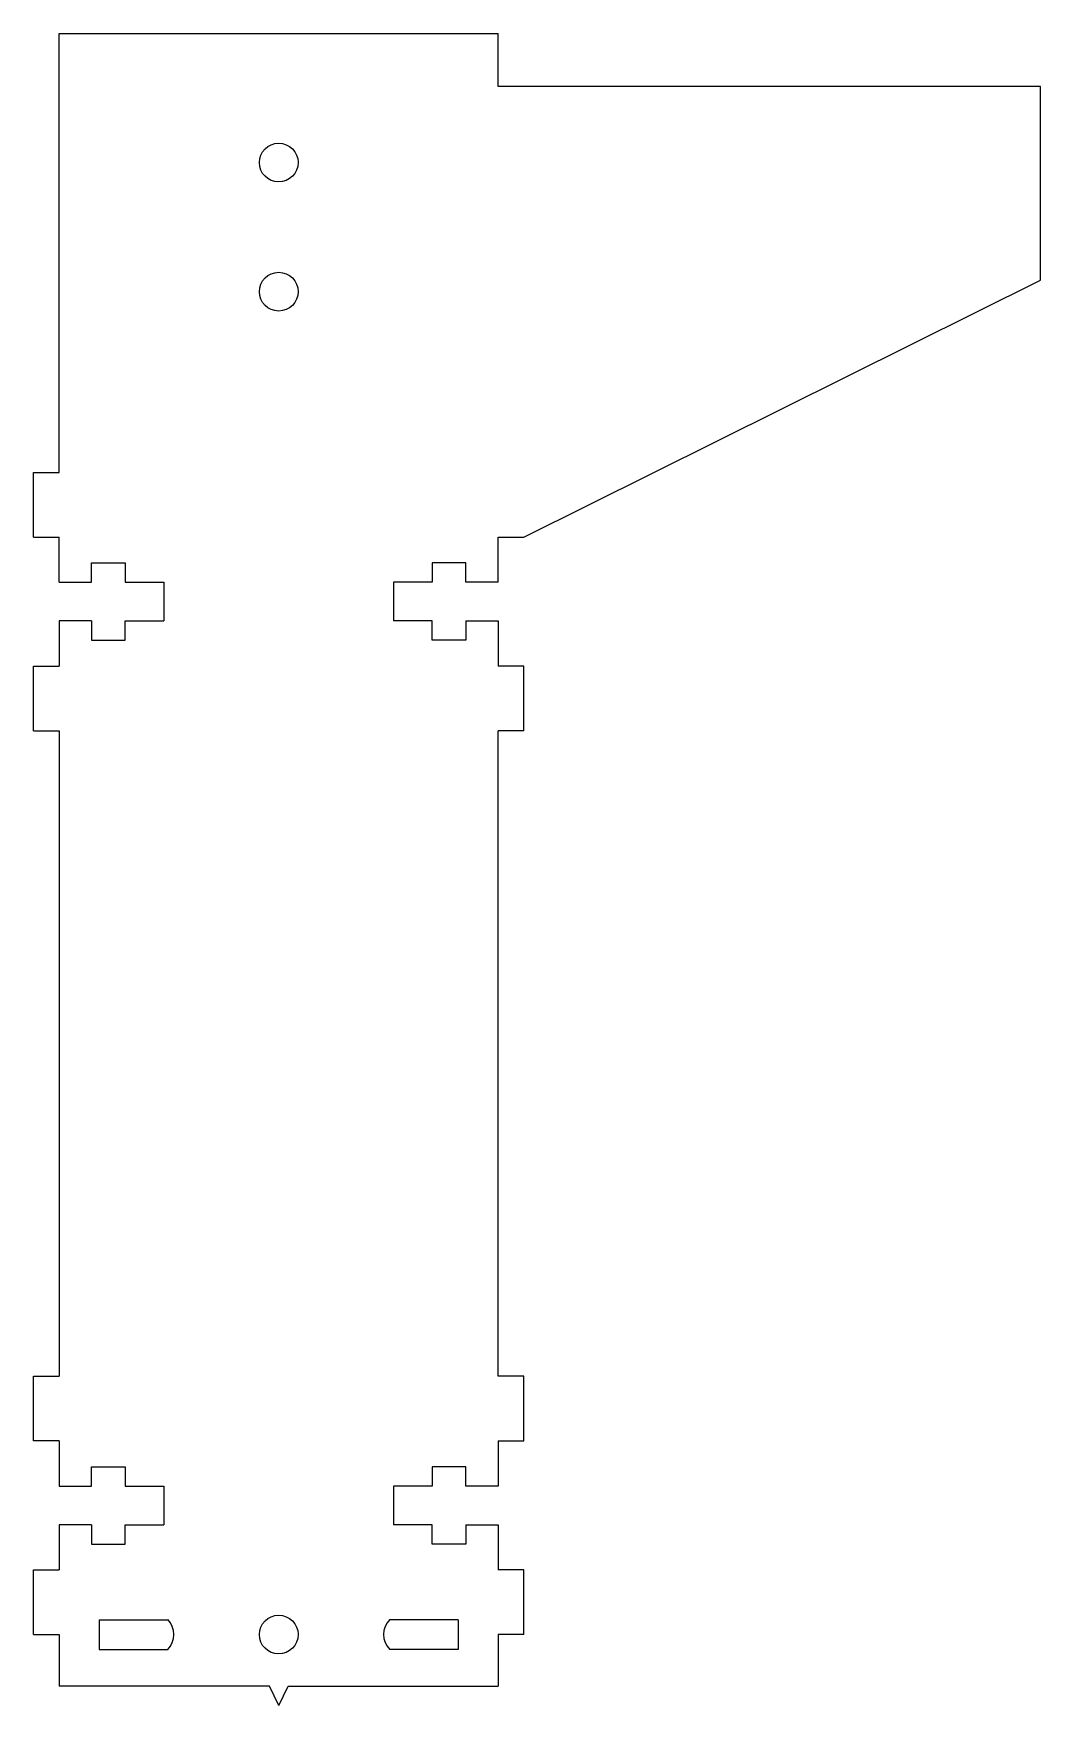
# Model space of a CAD drawing. Header units: millimetres. Extents: x -19 to 59, y -110 to 20.
import ezdxf

# ---------------------------------------------------------------- set-up
doc = ezdxf.new("R2010")
doc.units = ezdxf.units.MM

msp = doc.modelspace()

# ---------------------------------------------------------------- linework, layer by layer
at = {"color": 7, "linetype": 'Continuous', "lineweight": 25}
for p, q in [((-16.99, -14), (-16.99, 20)), ((-16.99, 20), (16.99, 20)), ((16.99, 15.9), (16.99, 20)), ((58.99, 15.9), (16.99, 15.9)), ((58.99, 0.9), (58.99, 15.9)), ((18.99, -19), (58.99, 0.9)), ((-18.99, -19), (-18.99, -14)), ((-18.99, -14), (-16.99, -14)), ((-18.99, -19), (-16.99, -19)), ((-16.99, -22.5), (-16.99, -19)), ((16.99, -19), (18.99, -19)), ((16.99, -22.5), (16.99, -19)), ((-14.49, -21), (-11.89, -21)), ((-14.49, -22.5), (-14.49, -21)), ((-11.89, -21), (-11.89, -22.5)), ((14.49, -21), (11.89, -21)), ((11.89, -21), (11.89, -22.5)), ((14.49, -22.5), (14.49, -21)), ((-16.99, -22.5), (-14.49, -22.5)), ((-11.89, -22.5), (-8.89, -22.5)), ((-8.89, -22.5), (-8.89, -25.5)), ((11.89, -22.5), (8.89, -22.5)), ((8.89, -22.5), (8.89, -25.5)), ((16.99, -22.5), (14.49, -22.5)), ((-16.99, -25.5), (-16.99, -29)), ((-14.49, -25.5), (-16.99, -25.5)), ((-14.49, -25.5), (-14.49, -27)), ((-11.89, -27), (-11.89, -25.5)), ((-11.89, -25.5), (-8.89, -25.5)), ((11.89, -25.5), (8.89, -25.5)), ((11.89, -27), (11.89, -25.5)), ((14.49, -25.5), (14.49, -27)), ((14.49, -25.5), (16.99, -25.5)), ((16.99, -25.5), (16.99, -29)), ((-14.49, -27), (-11.89, -27)), ((14.49, -27), (11.89, -27)), ((-18.99, -34), (-18.99, -29)), ((-18.99, -29), (-16.99, -29)), ((18.99, -29), (16.99, -29)), ((18.99, -34), (18.99, -29)), ((-18.99, -34), (-16.99, -34)), ((-16.99, -34), (-16.99, -84)), ((18.99, -34), (16.99, -34)), ((16.99, -84), (16.99, -34)), ((-18.99, -89), (-18.99, -84)), ((-18.99, -84), (-16.99, -84)), ((18.99, -84), (16.99, -84)), ((18.99, -89), (18.99, -84)), ((-16.99, -89), (-18.99, -89)), ((-16.99, -89), (-16.99, -92.5)), ((16.99, -89), (18.99, -89)), ((16.99, -89), (16.99, -92.5)), ((-14.49, -91), (-11.89, -91)), ((-14.49, -92.5), (-14.49, -91)), ((-11.89, -91), (-11.89, -92.5)), ((14.49, -91), (11.89, -91)), ((11.89, -91), (11.89, -92.5)), ((14.49, -92.5), (14.49, -91)), ((-16.99, -92.5), (-14.49, -92.5)), ((-11.89, -92.5), (-8.89, -92.5)), ((-8.89, -92.5), (-8.89, -95.5)), ((11.89, -92.5), (8.89, -92.5)), ((8.89, -92.5), (8.89, -95.5)), ((16.99, -92.5), (14.49, -92.5)), ((-16.99, -95.5), (-16.99, -99)), ((-14.49, -95.5), (-16.99, -95.5)), ((-14.49, -95.5), (-14.49, -97)), ((-11.89, -97), (-11.89, -95.5)), ((-11.89, -95.5), (-8.89, -95.5)), ((11.89, -95.5), (8.89, -95.5)), ((11.89, -97), (11.89, -95.5)), ((14.49, -95.5), (14.49, -97)), ((14.49, -95.5), (16.99, -95.5)), ((16.99, -95.5), (16.99, -99)), ((-14.49, -97), (-11.89, -97)), ((14.49, -97), (11.89, -97)), ((-18.99, -104), (-18.99, -99)), ((-18.99, -99), (-16.99, -99)), ((18.99, -99), (16.99, -99)), ((18.99, -104), (18.99, -99)), ((-13.9, -102.85), (-13.9, -105.15)), ((-13.9, -102.85), (-8.6, -102.85)), ((13.9, -102.85), (8.6, -102.85)), ((13.9, -102.85), (13.9, -105.15)), ((-18.99, -104), (-16.99, -104)), ((-16.99, -104), (-16.99, -108)), ((18.99, -104), (16.99, -104)), ((16.99, -104), (16.99, -108)), ((-13.9, -105.15), (-8.6, -105.15)), ((13.9, -105.15), (8.6, -105.15)), ((-0.72, -108), (-16.99, -108)), ((0, -109.5), (-0.72, -108)), ((0, -109.5), (0.72, -108)), ((0.72, -108), (16.99, -108))]:
    msp.add_line(p, q, dxfattribs=at)
for centre in [(0, 10), (0, 0), (0, -104)]:
    msp.add_circle(centre, 1.5, dxfattribs=at)
for centre, start, end in [((-9.75, -104), 315, 45), ((9.75, -104), 135, 225)]:
    msp.add_arc(centre, 1.63, start, end, dxfattribs=at)

doc.saveas('drawing.dxf')
